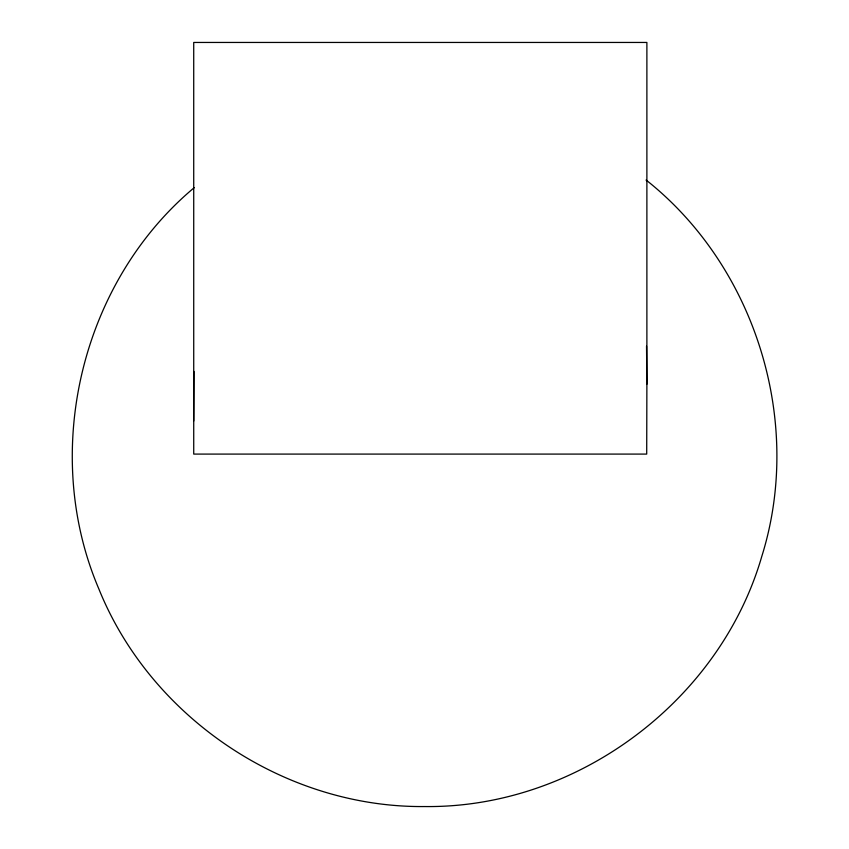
<?xml version="1.0" encoding="UTF-8"?>
<svg xmlns="http://www.w3.org/2000/svg" width="849" height="849" viewBox="0 0 849 849"><rect width="100%" height="100%" fill="white"/><g stroke="black" fill="none" stroke-linecap="round" stroke-linejoin="round"><path stroke-width="1.27" d="M193.721 421.04L193.975 371.438M646.885 384.119L646.705 454.088L193.731 454.088L193.721 42.45L646.885 42.45L646.885 384.119L646.535 346.222M194.251 187.64C80.453 282.728 40.678 452.804 98.866 588.962C151.016 718.254 285.094 807.845 424.5 806.55C575.887 808.428 719.634 701.815 761.786 556.403C803.494 423.364 756.692 269.059 648.105 181.622L646.047 180.094"/></g></svg>
